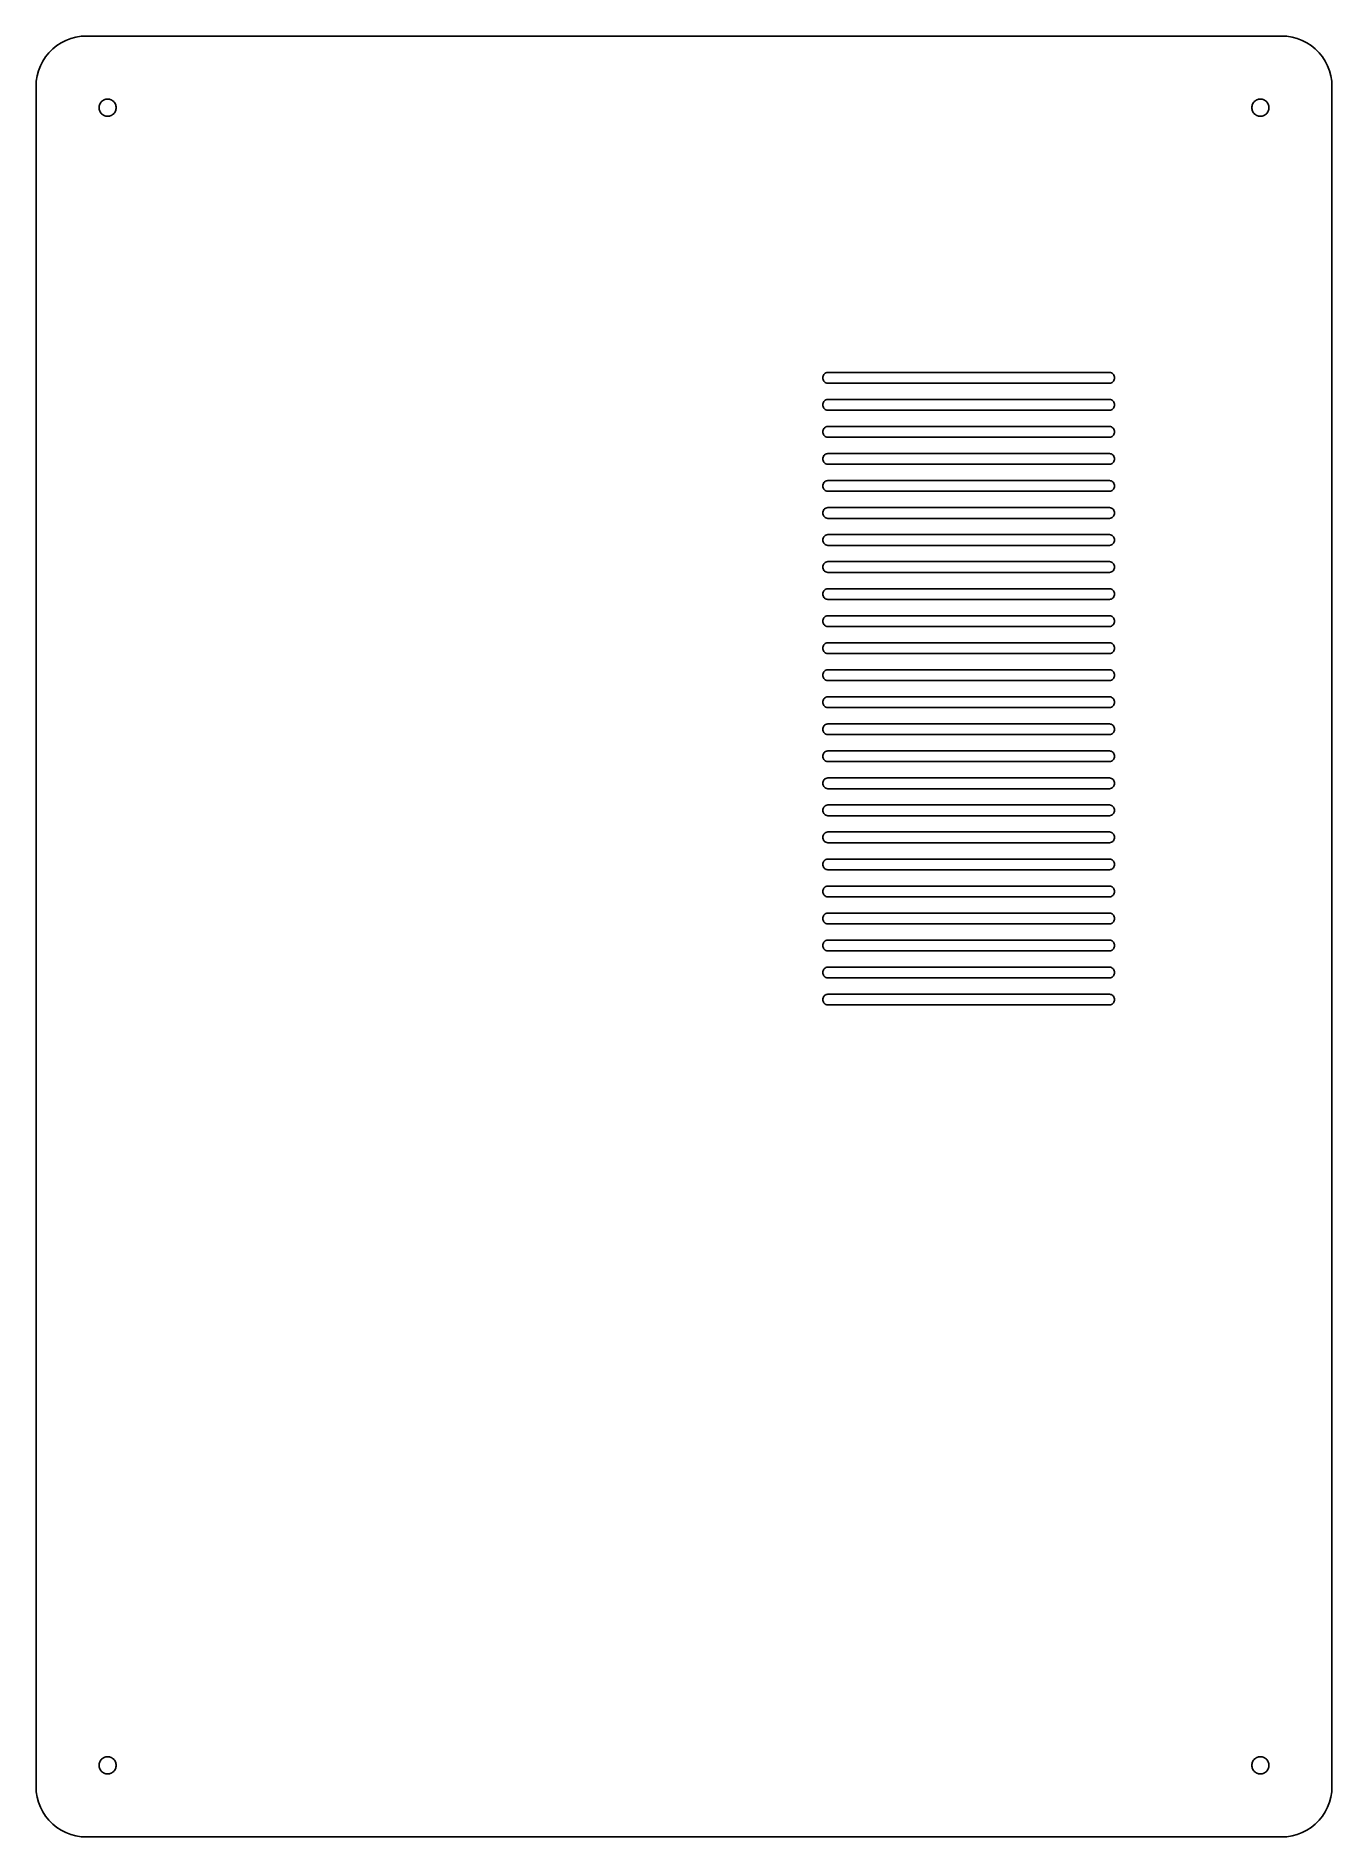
# Model space of a CAD drawing. Header units: metres. Extents: x -180 to 180, y -250 to 250.
import ezdxf

# ---------------------------------------------------------------- set-up
doc = ezdxf.new("R2010")
doc.units = ezdxf.units.M

msp = doc.modelspace()

# ---------------------------------------------------------------- linework, layer by layer
for p, q in [((-176.229, 245.193), (-177.151, 244.054)), ((-175.193, 246.229), (-176.229, 245.193)), ((-174.054, 247.151), (-175.193, 246.229)), ((-172.825, 247.949), (-174.054, 247.151)), ((-171.519, 248.615), (-172.825, 247.949)), ((-170.151, 249.14), (-171.519, 248.615)), ((-168.736, 249.519), (-170.151, 249.14)), ((-167.288, 249.748), (-168.736, 249.519)), ((-165.825, 249.825), (-167.288, 249.748)), ((165.825, 249.825), (-165.825, 249.825)), ((167.288, 249.748), (165.825, 249.825)), ((168.736, 249.519), (167.288, 249.748)), ((170.151, 249.14), (168.736, 249.519)), ((171.519, 248.615), (170.151, 249.14)), ((172.825, 247.949), (171.519, 248.615)), ((174.054, 247.151), (172.825, 247.949)), ((175.193, 246.229), (174.054, 247.151)), ((176.229, 245.193), (175.193, 246.229)), ((177.151, 244.054), (176.229, 245.193)), ((-179.14, 240.151), (-179.519, 238.736)), ((-178.615, 241.519), (-179.14, 240.151)), ((-177.949, 242.825), (-178.615, 241.519)), ((-177.151, 244.054), (-177.949, 242.825)), ((177.949, 242.825), (177.151, 244.054)), ((178.615, 241.519), (177.949, 242.825)), ((179.14, 240.151), (178.615, 241.519)), ((179.519, 238.736), (179.14, 240.151)), ((-179.748, 237.288), (-179.825, 235.825)), ((-179.825, 235.825), (-179.825, -235.825)), ((-179.519, 238.736), (-179.748, 237.288)), ((179.748, 237.288), (179.519, 238.736)), ((179.825, 235.825), (179.748, 237.288)), ((179.825, -235.825), (179.825, 235.825)), ((-162.325, 229.95), (-162.312, 230.198)), ((-162.312, 229.702), (-162.325, 229.95)), ((-162.312, 230.198), (-162.273, 230.444)), ((-162.273, 230.444), (-162.209, 230.684)), ((-162.209, 230.684), (-162.12, 230.916)), ((-162.12, 230.916), (-162.007, 231.137)), ((-162.007, 231.137), (-161.871, 231.346)), ((-161.871, 231.346), (-161.715, 231.539)), ((-161.715, 231.539), (-161.539, 231.715)), ((-161.539, 231.715), (-161.346, 231.871)), ((-161.346, 231.871), (-161.137, 232.007)), ((-161.137, 232.007), (-160.916, 232.12)), ((-160.916, 232.12), (-160.684, 232.209)), ((-160.684, 232.209), (-160.444, 232.273)), ((-160.444, 232.273), (-160.198, 232.312)), ((-160.198, 232.312), (-159.95, 232.325)), ((-159.95, 232.325), (-159.702, 232.312)), ((-159.702, 232.312), (-159.456, 232.273)), ((-159.456, 232.273), (-159.216, 232.209)), ((-159.216, 232.209), (-158.984, 232.12)), ((-158.984, 232.12), (-158.762, 232.007)), ((-158.762, 232.007), (-158.554, 231.871)), ((-158.554, 231.871), (-158.361, 231.715)), ((-158.361, 231.715), (-158.185, 231.539)), ((-158.185, 231.539), (-158.029, 231.346)), ((-158.029, 231.346), (-157.893, 231.137)), ((-157.893, 231.137), (-157.78, 230.916)), ((-157.78, 230.916), (-157.691, 230.684)), ((-157.691, 230.684), (-157.627, 230.444)), ((-157.627, 230.444), (-157.588, 230.198)), ((-157.588, 230.198), (-157.575, 229.95)), ((-157.575, 229.95), (-157.588, 229.702)), ((157.575, 229.95), (157.588, 230.198)), ((157.588, 229.702), (157.575, 229.95)), ((157.588, 230.198), (157.627, 230.444)), ((157.627, 230.444), (157.691, 230.684)), ((157.691, 230.684), (157.78, 230.916)), ((157.78, 230.916), (157.893, 231.137)), ((157.893, 231.137), (158.029, 231.346)), ((158.029, 231.346), (158.185, 231.539)), ((158.185, 231.539), (158.361, 231.715)), ((158.361, 231.715), (158.554, 231.871)), ((158.554, 231.871), (158.762, 232.007)), ((158.762, 232.007), (158.984, 232.12)), ((158.984, 232.12), (159.216, 232.209)), ((159.216, 232.209), (159.456, 232.273)), ((159.456, 232.273), (159.702, 232.312)), ((159.702, 232.312), (159.95, 232.325)), ((159.95, 232.325), (160.198, 232.312)), ((160.198, 232.312), (160.444, 232.273)), ((160.444, 232.273), (160.684, 232.209)), ((160.684, 232.209), (160.916, 232.12)), ((160.916, 232.12), (161.137, 232.007)), ((161.137, 232.007), (161.346, 231.871)), ((161.346, 231.871), (161.539, 231.715)), ((161.539, 231.715), (161.715, 231.539)), ((161.715, 231.539), (161.871, 231.346)), ((161.871, 231.346), (162.007, 231.137)), ((162.007, 231.137), (162.12, 230.916)), ((162.12, 230.916), (162.209, 230.684)), ((162.209, 230.684), (162.273, 230.444)), ((162.273, 230.444), (162.312, 230.198)), ((162.312, 230.198), (162.325, 229.95)), ((162.325, 229.95), (162.312, 229.702)), ((-162.273, 229.456), (-162.312, 229.702)), ((-162.209, 229.216), (-162.273, 229.456)), ((-162.12, 228.984), (-162.209, 229.216)), ((-162.007, 228.762), (-162.12, 228.984)), ((-161.871, 228.554), (-162.007, 228.762)), ((-161.715, 228.361), (-161.871, 228.554)), ((-161.539, 228.185), (-161.715, 228.361)), ((-161.346, 228.029), (-161.539, 228.185)), ((-161.137, 227.893), (-161.346, 228.029)), ((-160.916, 227.78), (-161.137, 227.893)), ((-160.684, 227.691), (-160.916, 227.78)), ((-160.444, 227.627), (-160.684, 227.691)), ((-160.198, 227.588), (-160.444, 227.627)), ((-159.95, 227.575), (-160.198, 227.588)), ((-159.702, 227.588), (-159.95, 227.575)), ((-159.456, 227.627), (-159.702, 227.588)), ((-159.216, 227.691), (-159.456, 227.627)), ((-158.984, 227.78), (-159.216, 227.691)), ((-158.762, 227.893), (-158.984, 227.78)), ((-158.554, 228.029), (-158.762, 227.893)), ((-158.361, 228.185), (-158.554, 228.029)), ((-158.185, 228.361), (-158.361, 228.185)), ((-158.029, 228.554), (-158.185, 228.361)), ((-157.893, 228.762), (-158.029, 228.554)), ((-157.78, 228.984), (-157.893, 228.762)), ((-157.691, 229.216), (-157.78, 228.984)), ((-157.627, 229.456), (-157.691, 229.216)), ((-157.588, 229.702), (-157.627, 229.456)), ((157.627, 229.456), (157.588, 229.702)), ((157.691, 229.216), (157.627, 229.456)), ((157.78, 228.984), (157.691, 229.216)), ((157.893, 228.762), (157.78, 228.984)), ((158.029, 228.554), (157.893, 228.762)), ((158.185, 228.361), (158.029, 228.554)), ((158.361, 228.185), (158.185, 228.361)), ((158.554, 228.029), (158.361, 228.185)), ((158.762, 227.893), (158.554, 228.029)), ((158.984, 227.78), (158.762, 227.893)), ((159.216, 227.691), (158.984, 227.78)), ((159.456, 227.627), (159.216, 227.691)), ((159.702, 227.588), (159.456, 227.627)), ((159.95, 227.575), (159.702, 227.588)), ((160.198, 227.588), (159.95, 227.575)), ((160.444, 227.627), (160.198, 227.588)), ((160.684, 227.691), (160.444, 227.627)), ((160.916, 227.78), (160.684, 227.691)), ((161.137, 227.893), (160.916, 227.78)), ((161.346, 228.029), (161.137, 227.893)), ((161.539, 228.185), (161.346, 228.029)), ((161.715, 228.361), (161.539, 228.185)), ((161.871, 228.554), (161.715, 228.361)), ((162.007, 228.762), (161.871, 228.554)), ((162.12, 228.984), (162.007, 228.762)), ((162.209, 229.216), (162.12, 228.984)), ((162.273, 229.456), (162.209, 229.216)), ((162.312, 229.702), (162.273, 229.456)), ((38.5, 155), (38.5204, 155.247)), ((38.5204, 154.753), (38.5, 155)), ((38.5204, 155.247), (38.5813, 155.487)), ((38.5813, 155.487), (38.6808, 155.714)), ((38.6808, 155.714), (38.8163, 155.921)), ((38.8163, 155.921), (38.9841, 156.104)), ((38.9841, 156.104), (39.1796, 156.256)), ((39.1796, 156.256), (39.3974, 156.374)), ((39.3974, 156.374), (39.6318, 156.454)), ((39.6318, 156.454), (39.8761, 156.495)), ((39.8761, 156.495), (118.124, 156.495)), ((118.124, 156.495), (118.368, 156.454)), ((118.368, 156.454), (118.603, 156.374)), ((118.603, 156.374), (118.82, 156.256)), ((118.82, 156.256), (119.016, 156.104)), ((119.016, 156.104), (119.184, 155.921)), ((119.184, 155.921), (119.319, 155.714)), ((119.319, 155.714), (119.419, 155.487)), ((119.419, 155.487), (119.48, 155.247)), ((119.48, 155.247), (119.5, 155)), ((119.5, 155), (119.48, 154.753)), ((38.5813, 154.513), (38.5204, 154.753)), ((38.6808, 154.286), (38.5813, 154.513)), ((38.8163, 154.079), (38.6808, 154.286)), ((38.9841, 153.896), (38.8163, 154.079)), ((39.1796, 153.744), (38.9841, 153.896)), ((39.3974, 153.626), (39.1796, 153.744)), ((39.6318, 153.546), (39.3974, 153.626)), ((39.8761, 153.505), (39.6318, 153.546)), ((118.124, 153.505), (39.8761, 153.505)), ((118.368, 153.546), (118.124, 153.505)), ((118.603, 153.626), (118.368, 153.546)), ((118.82, 153.744), (118.603, 153.626)), ((119.016, 153.896), (118.82, 153.744)), ((119.184, 154.079), (119.016, 153.896)), ((119.319, 154.286), (119.184, 154.079)), ((119.419, 154.513), (119.319, 154.286)), ((119.48, 154.753), (119.419, 154.513)), ((38.5, 147.5), (38.5204, 147.747)), ((38.5204, 147.253), (38.5, 147.5)), ((38.5204, 147.747), (38.5813, 147.987)), ((38.5813, 147.013), (38.5204, 147.253)), ((38.5813, 147.987), (38.6808, 148.214)), ((38.6808, 146.786), (38.5813, 147.013)), ((38.6808, 148.214), (38.8163, 148.421)), ((38.8163, 146.579), (38.6808, 146.786)), ((38.8163, 148.421), (38.9841, 148.604)), ((38.9841, 146.396), (38.8163, 146.579)), ((38.9841, 148.604), (39.1796, 148.756)), ((39.1796, 146.244), (38.9841, 146.396)), ((39.1796, 148.756), (39.3974, 148.874)), ((39.3974, 146.126), (39.1796, 146.244)), ((39.3974, 148.874), (39.6318, 148.954)), ((39.6318, 146.046), (39.3974, 146.126)), ((39.6318, 148.954), (39.8761, 148.995)), ((39.8761, 146.005), (39.6318, 146.046)), ((39.8761, 148.995), (118.124, 148.995)), ((118.124, 146.005), (39.8761, 146.005)), ((118.124, 148.995), (118.368, 148.954)), ((118.368, 146.046), (118.124, 146.005)), ((118.368, 148.954), (118.603, 148.874)), ((118.603, 146.126), (118.368, 146.046)), ((118.603, 148.874), (118.82, 148.756)), ((118.82, 146.244), (118.603, 146.126)), ((118.82, 148.756), (119.016, 148.604)), ((119.016, 146.396), (118.82, 146.244)), ((119.016, 148.604), (119.184, 148.421)), ((119.184, 146.579), (119.016, 146.396)), ((119.184, 148.421), (119.319, 148.214)), ((119.319, 146.786), (119.184, 146.579)), ((119.319, 148.214), (119.419, 147.987)), ((119.419, 147.013), (119.319, 146.786)), ((119.419, 147.987), (119.48, 147.747)), ((119.48, 147.253), (119.419, 147.013)), ((119.48, 147.747), (119.5, 147.5)), ((119.5, 147.5), (119.48, 147.253)), ((38.5, 140), (38.5204, 140.247)), ((38.5204, 139.753), (38.5, 140)), ((38.5204, 140.247), (38.5813, 140.487)), ((38.5813, 140.487), (38.6808, 140.714)), ((38.6808, 140.714), (38.8163, 140.921)), ((38.8163, 140.921), (38.9841, 141.104)), ((38.9841, 141.104), (39.1796, 141.256)), ((39.1796, 141.256), (39.3974, 141.374)), ((39.3974, 141.374), (39.6318, 141.454)), ((39.6318, 141.454), (39.8761, 141.495)), ((39.8761, 141.495), (118.124, 141.495)), ((118.124, 141.495), (118.368, 141.454)), ((118.368, 141.454), (118.603, 141.374)), ((118.603, 141.374), (118.82, 141.256)), ((118.82, 141.256), (119.016, 141.104)), ((119.016, 141.104), (119.184, 140.921)), ((119.184, 140.921), (119.319, 140.714)), ((119.319, 140.714), (119.419, 140.487)), ((119.419, 140.487), (119.48, 140.247)), ((119.48, 140.247), (119.5, 140)), ((119.5, 140), (119.48, 139.753)), ((38.5813, 139.513), (38.5204, 139.753)), ((38.6808, 139.286), (38.5813, 139.513)), ((38.8163, 139.079), (38.6808, 139.286)), ((38.9841, 138.896), (38.8163, 139.079)), ((39.1796, 138.744), (38.9841, 138.896)), ((39.3974, 138.626), (39.1796, 138.744)), ((39.6318, 138.546), (39.3974, 138.626)), ((39.8761, 138.505), (39.6318, 138.546)), ((118.124, 138.505), (39.8761, 138.505)), ((118.368, 138.546), (118.124, 138.505)), ((118.603, 138.626), (118.368, 138.546)), ((118.82, 138.744), (118.603, 138.626)), ((119.016, 138.896), (118.82, 138.744)), ((119.184, 139.079), (119.016, 138.896)), ((119.319, 139.286), (119.184, 139.079)), ((119.419, 139.513), (119.319, 139.286)), ((119.48, 139.753), (119.419, 139.513)), ((38.5, 132.5), (38.5204, 132.747)), ((38.5204, 132.253), (38.5, 132.5)), ((38.5204, 132.747), (38.5813, 132.987)), ((38.5813, 132.013), (38.5204, 132.253)), ((38.5813, 132.987), (38.6808, 133.214)), ((38.6808, 131.786), (38.5813, 132.013)), ((38.6808, 133.214), (38.8163, 133.421)), ((38.8163, 131.579), (38.6808, 131.786)), ((38.8163, 133.421), (38.9841, 133.604)), ((38.9841, 131.396), (38.8163, 131.579)), ((38.9841, 133.604), (39.1796, 133.756)), ((39.1796, 131.244), (38.9841, 131.396)), ((39.1796, 133.756), (39.3974, 133.874)), ((39.3974, 131.126), (39.1796, 131.244)), ((39.3974, 133.874), (39.6318, 133.954)), ((39.6318, 131.046), (39.3974, 131.126)), ((39.6318, 133.954), (39.8761, 133.995)), ((39.8761, 131.005), (39.6318, 131.046)), ((39.8761, 133.995), (118.124, 133.995)), ((118.124, 131.005), (39.8761, 131.005)), ((118.124, 133.995), (118.368, 133.954)), ((118.368, 131.046), (118.124, 131.005)), ((118.368, 133.954), (118.603, 133.874)), ((118.603, 131.126), (118.368, 131.046)), ((118.603, 133.874), (118.82, 133.756)), ((118.82, 131.244), (118.603, 131.126)), ((118.82, 133.756), (119.016, 133.604)), ((119.016, 131.396), (118.82, 131.244)), ((119.016, 133.604), (119.184, 133.421)), ((119.184, 131.579), (119.016, 131.396)), ((119.184, 133.421), (119.319, 133.214)), ((119.319, 131.786), (119.184, 131.579)), ((119.319, 133.214), (119.419, 132.987)), ((119.419, 132.013), (119.319, 131.786)), ((119.419, 132.987), (119.48, 132.747)), ((119.48, 132.253), (119.419, 132.013)), ((119.48, 132.747), (119.5, 132.5)), ((119.5, 132.5), (119.48, 132.253)), ((38.5, 125), (38.5204, 125.247)), ((38.5204, 124.753), (38.5, 125)), ((38.5204, 125.247), (38.5813, 125.487)), ((38.5813, 125.487), (38.6808, 125.714)), ((38.6808, 125.714), (38.8163, 125.921)), ((38.8163, 125.921), (38.9841, 126.104)), ((38.9841, 126.104), (39.1796, 126.256)), ((39.1796, 126.256), (39.3974, 126.374)), ((39.3974, 126.374), (39.6318, 126.454)), ((39.6318, 126.454), (39.8761, 126.495)), ((39.8761, 126.495), (118.124, 126.495)), ((118.124, 126.495), (118.368, 126.454)), ((118.368, 126.454), (118.603, 126.374)), ((118.603, 126.374), (118.82, 126.256)), ((118.82, 126.256), (119.016, 126.104)), ((119.016, 126.104), (119.184, 125.921)), ((119.184, 125.921), (119.319, 125.714)), ((119.319, 125.714), (119.419, 125.487)), ((119.419, 125.487), (119.48, 125.247)), ((119.48, 125.247), (119.5, 125)), ((119.5, 125), (119.48, 124.753)), ((38.5813, 124.513), (38.5204, 124.753)), ((38.6808, 124.286), (38.5813, 124.513)), ((38.8163, 124.079), (38.6808, 124.286)), ((38.9841, 123.896), (38.8163, 124.079)), ((39.1796, 123.744), (38.9841, 123.896)), ((39.3974, 123.626), (39.1796, 123.744)), ((39.6318, 123.546), (39.3974, 123.626)), ((39.8761, 123.505), (39.6318, 123.546)), ((118.124, 123.505), (39.8761, 123.505)), ((118.368, 123.546), (118.124, 123.505)), ((118.603, 123.626), (118.368, 123.546)), ((118.82, 123.744), (118.603, 123.626)), ((119.016, 123.896), (118.82, 123.744)), ((119.184, 124.079), (119.016, 123.896)), ((119.319, 124.286), (119.184, 124.079)), ((119.419, 124.513), (119.319, 124.286)), ((119.48, 124.753), (119.419, 124.513)), ((38.5, 117.5), (38.5204, 117.747)), ((38.5204, 117.253), (38.5, 117.5)), ((38.5204, 117.747), (38.5813, 117.987)), ((38.5813, 117.013), (38.5204, 117.253)), ((38.5813, 117.987), (38.6808, 118.214)), ((38.6808, 116.786), (38.5813, 117.013)), ((38.6808, 118.214), (38.8163, 118.421)), ((38.8163, 116.579), (38.6808, 116.786)), ((38.8163, 118.421), (38.9841, 118.604)), ((38.9841, 116.396), (38.8163, 116.579)), ((38.9841, 118.604), (39.1796, 118.756)), ((39.1796, 116.244), (38.9841, 116.396)), ((39.1796, 118.756), (39.3974, 118.874)), ((39.3974, 116.126), (39.1796, 116.244)), ((39.3974, 118.874), (39.6318, 118.954)), ((39.6318, 116.046), (39.3974, 116.126)), ((39.6318, 118.954), (39.8761, 118.995)), ((39.8761, 116.005), (39.6318, 116.046)), ((39.8761, 118.995), (118.124, 118.995)), ((118.124, 116.005), (39.8761, 116.005)), ((118.124, 118.995), (118.368, 118.954)), ((118.368, 116.046), (118.124, 116.005)), ((118.368, 118.954), (118.603, 118.874)), ((118.603, 116.126), (118.368, 116.046)), ((118.603, 118.874), (118.82, 118.756)), ((118.82, 116.244), (118.603, 116.126)), ((118.82, 118.756), (119.016, 118.604)), ((119.016, 116.396), (118.82, 116.244)), ((119.016, 118.604), (119.184, 118.421)), ((119.184, 116.579), (119.016, 116.396)), ((119.184, 118.421), (119.319, 118.214)), ((119.319, 116.786), (119.184, 116.579)), ((119.319, 118.214), (119.419, 117.987)), ((119.419, 117.013), (119.319, 116.786)), ((119.419, 117.987), (119.48, 117.747)), ((119.48, 117.253), (119.419, 117.013)), ((119.48, 117.747), (119.5, 117.5)), ((119.5, 117.5), (119.48, 117.253)), ((38.5, 110), (38.5204, 110.247)), ((38.5204, 109.753), (38.5, 110)), ((38.5204, 110.247), (38.5813, 110.487)), ((38.5813, 110.487), (38.6808, 110.714)), ((38.6808, 110.714), (38.8163, 110.921)), ((38.8163, 110.921), (38.9841, 111.104)), ((38.9841, 111.104), (39.1796, 111.256)), ((39.1796, 111.256), (39.3974, 111.374)), ((39.3974, 111.374), (39.6318, 111.454)), ((39.6318, 111.454), (39.8761, 111.495)), ((39.8761, 111.495), (118.124, 111.495)), ((118.124, 111.495), (118.368, 111.454)), ((118.368, 111.454), (118.603, 111.374)), ((118.603, 111.374), (118.82, 111.256)), ((118.82, 111.256), (119.016, 111.104)), ((119.016, 111.104), (119.184, 110.921)), ((119.184, 110.921), (119.319, 110.714)), ((119.319, 110.714), (119.419, 110.487)), ((119.419, 110.487), (119.48, 110.247)), ((119.48, 110.247), (119.5, 110)), ((119.5, 110), (119.48, 109.753)), ((38.5813, 109.513), (38.5204, 109.753)), ((38.6808, 109.286), (38.5813, 109.513)), ((38.8163, 109.079), (38.6808, 109.286)), ((38.9841, 108.896), (38.8163, 109.079)), ((39.1796, 108.744), (38.9841, 108.896)), ((39.3974, 108.626), (39.1796, 108.744)), ((39.6318, 108.546), (39.3974, 108.626)), ((39.8761, 108.505), (39.6318, 108.546)), ((118.124, 108.505), (39.8761, 108.505)), ((118.368, 108.546), (118.124, 108.505)), ((118.603, 108.626), (118.368, 108.546)), ((118.82, 108.744), (118.603, 108.626)), ((119.016, 108.896), (118.82, 108.744)), ((119.184, 109.079), (119.016, 108.896)), ((119.319, 109.286), (119.184, 109.079)), ((119.419, 109.513), (119.319, 109.286)), ((119.48, 109.753), (119.419, 109.513)), ((38.5, 102.5), (38.5204, 102.747)), ((38.5204, 102.253), (38.5, 102.5)), ((38.5204, 102.747), (38.5813, 102.987)), ((38.5813, 102.013), (38.5204, 102.253)), ((38.5813, 102.987), (38.6808, 103.214)), ((38.6808, 101.786), (38.5813, 102.013)), ((38.6808, 103.214), (38.8163, 103.421)), ((38.8163, 101.579), (38.6808, 101.786)), ((38.8163, 103.421), (38.9841, 103.604)), ((38.9841, 101.396), (38.8163, 101.579)), ((38.9841, 103.604), (39.1796, 103.756)), ((39.1796, 101.244), (38.9841, 101.396)), ((39.1796, 103.756), (39.3974, 103.874)), ((39.3974, 101.126), (39.1796, 101.244)), ((39.3974, 103.874), (39.6318, 103.954)), ((39.6318, 101.046), (39.3974, 101.126)), ((39.6318, 103.954), (39.8761, 103.995)), ((39.8761, 101.005), (39.6318, 101.046)), ((39.8761, 103.995), (118.124, 103.995)), ((118.124, 101.005), (39.8761, 101.005)), ((118.124, 103.995), (118.368, 103.954)), ((118.368, 101.046), (118.124, 101.005)), ((118.368, 103.954), (118.603, 103.874)), ((118.603, 101.126), (118.368, 101.046)), ((118.603, 103.874), (118.82, 103.756)), ((118.82, 101.244), (118.603, 101.126)), ((118.82, 103.756), (119.016, 103.604)), ((119.016, 101.396), (118.82, 101.244)), ((119.016, 103.604), (119.184, 103.421)), ((119.184, 101.579), (119.016, 101.396)), ((119.184, 103.421), (119.319, 103.214)), ((119.319, 101.786), (119.184, 101.579)), ((119.319, 103.214), (119.419, 102.987)), ((119.419, 102.013), (119.319, 101.786)), ((119.419, 102.987), (119.48, 102.747)), ((119.48, 102.253), (119.419, 102.013)), ((119.48, 102.747), (119.5, 102.5)), ((119.5, 102.5), (119.48, 102.253)), ((38.5, 95), (38.5204, 95.2469)), ((38.5204, 94.7531), (38.5, 95)), ((38.5204, 95.2469), (38.5813, 95.487)), ((38.5813, 95.487), (38.6808, 95.7139)), ((38.6808, 95.7139), (38.8163, 95.9213)), ((38.8163, 95.9213), (38.9841, 96.1036)), ((38.9841, 96.1036), (39.1796, 96.2558)), ((39.1796, 96.2558), (39.3974, 96.3737)), ((39.3974, 96.3737), (39.6318, 96.4541)), ((39.6318, 96.4541), (39.8761, 96.4949)), ((39.8761, 96.4949), (118.124, 96.4949)), ((118.124, 96.4949), (118.368, 96.4541)), ((118.368, 96.4541), (118.603, 96.3737)), ((118.603, 96.3737), (118.82, 96.2558)), ((118.82, 96.2558), (119.016, 96.1036)), ((119.016, 96.1036), (119.184, 95.9213)), ((119.184, 95.9213), (119.319, 95.7139)), ((119.319, 95.7139), (119.419, 95.487)), ((119.419, 95.487), (119.48, 95.2469)), ((119.48, 95.2469), (119.5, 95)), ((119.5, 95), (119.48, 94.7531)), ((38.5813, 94.513), (38.5204, 94.7531)), ((38.6808, 94.2861), (38.5813, 94.513)), ((38.8163, 94.0787), (38.6808, 94.2861)), ((38.9841, 93.8964), (38.8163, 94.0787)), ((39.1796, 93.7442), (38.9841, 93.8964)), ((39.3974, 93.6263), (39.1796, 93.7442)), ((39.6318, 93.5459), (39.3974, 93.6263)), ((39.8761, 93.5051), (39.6318, 93.5459)), ((118.124, 93.5051), (39.8761, 93.5051)), ((118.368, 93.5459), (118.124, 93.5051)), ((118.603, 93.6263), (118.368, 93.5459)), ((118.82, 93.7442), (118.603, 93.6263)), ((119.016, 93.8964), (118.82, 93.7442)), ((119.184, 94.0787), (119.016, 93.8964)), ((119.319, 94.2861), (119.184, 94.0787)), ((119.419, 94.513), (119.319, 94.2861)), ((119.48, 94.7531), (119.419, 94.513)), ((38.5, 87.5), (38.5204, 87.7469)), ((38.5204, 87.2531), (38.5, 87.5)), ((38.5204, 87.7469), (38.5813, 87.987)), ((38.5813, 87.013), (38.5204, 87.2531)), ((38.5813, 87.987), (38.6808, 88.2139)), ((38.6808, 86.7861), (38.5813, 87.013)), ((38.6808, 88.2139), (38.8163, 88.4213)), ((38.8163, 86.5787), (38.6808, 86.7861)), ((38.8163, 88.4213), (38.9841, 88.6036)), ((38.9841, 86.3964), (38.8163, 86.5787)), ((38.9841, 88.6036), (39.1796, 88.7558)), ((39.1796, 86.2442), (38.9841, 86.3964)), ((39.1796, 88.7558), (39.3974, 88.8737)), ((39.3974, 86.1263), (39.1796, 86.2442)), ((39.3974, 88.8737), (39.6318, 88.9541)), ((39.6318, 86.0459), (39.3974, 86.1263)), ((39.6318, 88.9541), (39.8761, 88.9949)), ((39.8761, 86.0051), (39.6318, 86.0459)), ((39.8761, 88.9949), (118.124, 88.9949)), ((118.124, 86.0051), (39.8761, 86.0051)), ((118.124, 88.9949), (118.368, 88.9541)), ((118.368, 86.0459), (118.124, 86.0051)), ((118.368, 88.9541), (118.603, 88.8737)), ((118.603, 86.1263), (118.368, 86.0459)), ((118.603, 88.8737), (118.82, 88.7558)), ((118.82, 86.2442), (118.603, 86.1263)), ((118.82, 88.7558), (119.016, 88.6036)), ((119.016, 86.3964), (118.82, 86.2442)), ((119.016, 88.6036), (119.184, 88.4213)), ((119.184, 86.5787), (119.016, 86.3964)), ((119.184, 88.4213), (119.319, 88.2139)), ((119.319, 86.7861), (119.184, 86.5787)), ((119.319, 88.2139), (119.419, 87.987)), ((119.419, 87.013), (119.319, 86.7861)), ((119.419, 87.987), (119.48, 87.7469)), ((119.48, 87.2531), (119.419, 87.013)), ((119.48, 87.7469), (119.5, 87.5)), ((119.5, 87.5), (119.48, 87.2531)), ((38.5, 80), (38.5204, 80.2469)), ((38.5204, 79.7531), (38.5, 80)), ((38.5204, 80.2469), (38.5813, 80.487)), ((38.5813, 80.487), (38.6808, 80.7139)), ((38.6808, 80.7139), (38.8163, 80.9213)), ((38.8163, 80.9213), (38.9841, 81.1036)), ((38.9841, 81.1036), (39.1796, 81.2558)), ((39.1796, 81.2558), (39.3974, 81.3737)), ((39.3974, 81.3737), (39.6318, 81.4541)), ((39.6318, 81.4541), (39.8761, 81.4949)), ((39.8761, 81.4949), (118.124, 81.4949)), ((118.124, 81.4949), (118.368, 81.4541)), ((118.368, 81.4541), (118.603, 81.3737)), ((118.603, 81.3737), (118.82, 81.2558)), ((118.82, 81.2558), (119.016, 81.1036)), ((119.016, 81.1036), (119.184, 80.9213)), ((119.184, 80.9213), (119.319, 80.7139)), ((119.319, 80.7139), (119.419, 80.487)), ((119.419, 80.487), (119.48, 80.2469)), ((119.48, 80.2469), (119.5, 80)), ((119.5, 80), (119.48, 79.7531)), ((38.5813, 79.513), (38.5204, 79.7531)), ((38.6808, 79.2861), (38.5813, 79.513)), ((38.8163, 79.0787), (38.6808, 79.2861)), ((38.9841, 78.8964), (38.8163, 79.0787)), ((39.1796, 78.7442), (38.9841, 78.8964)), ((39.3974, 78.6263), (39.1796, 78.7442)), ((39.6318, 78.5459), (39.3974, 78.6263)), ((39.8761, 78.5051), (39.6318, 78.5459)), ((118.124, 78.5051), (39.8761, 78.5051)), ((118.368, 78.5459), (118.124, 78.5051)), ((118.603, 78.6263), (118.368, 78.5459)), ((118.82, 78.7442), (118.603, 78.6263)), ((119.016, 78.8964), (118.82, 78.7442)), ((119.184, 79.0787), (119.016, 78.8964)), ((119.319, 79.2861), (119.184, 79.0787)), ((119.419, 79.513), (119.319, 79.2861)), ((119.48, 79.7531), (119.419, 79.513)), ((38.5, 72.5), (38.5204, 72.7469)), ((38.5204, 72.2531), (38.5, 72.5)), ((38.5204, 72.7469), (38.5813, 72.987)), ((38.5813, 72.013), (38.5204, 72.2531)), ((38.5813, 72.987), (38.6808, 73.2139)), ((38.6808, 71.7861), (38.5813, 72.013)), ((38.6808, 73.2139), (38.8163, 73.4213)), ((38.8163, 71.5787), (38.6808, 71.7861)), ((38.8163, 73.4213), (38.9841, 73.6036)), ((38.9841, 71.3964), (38.8163, 71.5787)), ((38.9841, 73.6036), (39.1796, 73.7558)), ((39.1796, 71.2442), (38.9841, 71.3964)), ((39.1796, 73.7558), (39.3974, 73.8737)), ((39.3974, 71.1263), (39.1796, 71.2442)), ((39.3974, 73.8737), (39.6318, 73.9541)), ((39.6318, 71.0459), (39.3974, 71.1263)), ((39.6318, 73.9541), (39.8761, 73.9949)), ((39.8761, 71.0051), (39.6318, 71.0459)), ((39.8761, 73.9949), (118.124, 73.9949)), ((118.124, 71.0051), (39.8761, 71.0051)), ((118.124, 73.9949), (118.368, 73.9541)), ((118.368, 71.0459), (118.124, 71.0051)), ((118.368, 73.9541), (118.603, 73.8737)), ((118.603, 71.1263), (118.368, 71.0459)), ((118.603, 73.8737), (118.82, 73.7558)), ((118.82, 71.2442), (118.603, 71.1263)), ((118.82, 73.7558), (119.016, 73.6036)), ((119.016, 71.3964), (118.82, 71.2442)), ((119.016, 73.6036), (119.184, 73.4213)), ((119.184, 71.5787), (119.016, 71.3964)), ((119.184, 73.4213), (119.319, 73.2139)), ((119.319, 71.7861), (119.184, 71.5787)), ((119.319, 73.2139), (119.419, 72.987)), ((119.419, 72.013), (119.319, 71.7861)), ((119.419, 72.987), (119.48, 72.7469)), ((119.48, 72.2531), (119.419, 72.013)), ((119.48, 72.7469), (119.5, 72.5)), ((119.5, 72.5), (119.48, 72.2531)), ((38.5, 65), (38.5204, 65.2469)), ((38.5204, 64.7531), (38.5, 65)), ((38.5204, 65.2469), (38.5813, 65.487)), ((38.5813, 65.487), (38.6808, 65.7139)), ((38.6808, 65.7139), (38.8163, 65.9213)), ((38.8163, 65.9213), (38.9841, 66.1036)), ((38.9841, 66.1036), (39.1796, 66.2558)), ((39.1796, 66.2558), (39.3974, 66.3737)), ((39.3974, 66.3737), (39.6318, 66.4541)), ((39.6318, 66.4541), (39.8761, 66.4949)), ((39.8761, 66.4949), (118.124, 66.4949)), ((118.124, 66.4949), (118.368, 66.4541)), ((118.368, 66.4541), (118.603, 66.3737)), ((118.603, 66.3737), (118.82, 66.2558)), ((118.82, 66.2558), (119.016, 66.1036)), ((119.016, 66.1036), (119.184, 65.9213)), ((119.184, 65.9213), (119.319, 65.7139)), ((119.319, 65.7139), (119.419, 65.487)), ((119.419, 65.487), (119.48, 65.2469)), ((119.48, 65.2469), (119.5, 65)), ((119.5, 65), (119.48, 64.7531)), ((38.5813, 64.513), (38.5204, 64.7531)), ((38.6808, 64.2861), (38.5813, 64.513)), ((38.8163, 64.0787), (38.6808, 64.2861)), ((38.9841, 63.8964), (38.8163, 64.0787)), ((39.1796, 63.7442), (38.9841, 63.8964)), ((39.3974, 63.6263), (39.1796, 63.7442)), ((39.6318, 63.5459), (39.3974, 63.6263)), ((39.8761, 63.5051), (39.6318, 63.5459)), ((118.124, 63.5051), (39.8761, 63.5051)), ((118.368, 63.5459), (118.124, 63.5051)), ((118.603, 63.6263), (118.368, 63.5459)), ((118.82, 63.7442), (118.603, 63.6263)), ((119.016, 63.8964), (118.82, 63.7442)), ((119.184, 64.0787), (119.016, 63.8964)), ((119.319, 64.2861), (119.184, 64.0787)), ((119.419, 64.513), (119.319, 64.2861)), ((119.48, 64.7531), (119.419, 64.513)), ((38.5, 57.5), (38.5204, 57.7469)), ((38.5204, 57.2531), (38.5, 57.5)), ((38.5204, 57.7469), (38.5813, 57.987)), ((38.5813, 57.0129), (38.5204, 57.2531)), ((38.5813, 57.987), (38.6808, 58.2139)), ((38.6808, 56.7861), (38.5813, 57.0129)), ((38.6808, 58.2139), (38.8163, 58.4213)), ((38.8163, 56.5787), (38.6808, 56.7861)), ((38.8163, 58.4213), (38.9841, 58.6036)), ((38.9841, 56.3964), (38.8163, 56.5787)), ((38.9841, 58.6036), (39.1796, 58.7558)), ((39.1796, 56.2442), (38.9841, 56.3964)), ((39.1796, 58.7558), (39.3974, 58.8737)), ((39.3974, 56.1263), (39.1796, 56.2442)), ((39.3974, 58.8737), (39.6318, 58.9541)), ((39.6318, 56.0459), (39.3974, 56.1263)), ((39.6318, 58.9541), (39.8761, 58.9949)), ((39.8761, 56.0051), (39.6318, 56.0459)), ((39.8761, 58.9949), (118.124, 58.9949)), ((118.124, 56.0051), (39.8761, 56.0051)), ((118.124, 58.9949), (118.368, 58.9541)), ((118.368, 56.0459), (118.124, 56.0051)), ((118.368, 58.9541), (118.603, 58.8737)), ((118.603, 56.1263), (118.368, 56.0459)), ((118.603, 58.8737), (118.82, 58.7558)), ((118.82, 56.2442), (118.603, 56.1263)), ((118.82, 58.7558), (119.016, 58.6036)), ((119.016, 56.3964), (118.82, 56.2442)), ((119.016, 58.6036), (119.184, 58.4213)), ((119.184, 56.5787), (119.016, 56.3964)), ((119.184, 58.4213), (119.319, 58.2139)), ((119.319, 56.7861), (119.184, 56.5787)), ((119.319, 58.2139), (119.419, 57.987)), ((119.419, 57.0129), (119.319, 56.7861)), ((119.419, 57.987), (119.48, 57.7469)), ((119.48, 57.2531), (119.419, 57.0129)), ((119.48, 57.7469), (119.5, 57.5)), ((119.5, 57.5), (119.48, 57.2531)), ((38.5, 50), (38.5204, 50.2469)), ((38.5204, 49.7531), (38.5, 50)), ((38.5204, 50.2469), (38.5813, 50.487)), ((38.5813, 50.487), (38.6808, 50.7139)), ((38.6808, 50.7139), (38.8163, 50.9213)), ((38.8163, 50.9213), (38.9841, 51.1036)), ((38.9841, 51.1036), (39.1796, 51.2558)), ((39.1796, 51.2558), (39.3974, 51.3737)), ((39.3974, 51.3737), (39.6318, 51.4541)), ((39.6318, 51.4541), (39.8761, 51.4949)), ((39.8761, 51.4949), (118.124, 51.4949)), ((118.124, 51.4949), (118.368, 51.4541)), ((118.368, 51.4541), (118.603, 51.3737)), ((118.603, 51.3737), (118.82, 51.2558)), ((118.82, 51.2558), (119.016, 51.1036)), ((119.016, 51.1036), (119.184, 50.9213)), ((119.184, 50.9213), (119.319, 50.7139)), ((119.319, 50.7139), (119.419, 50.487)), ((119.419, 50.487), (119.48, 50.2469)), ((119.48, 50.2469), (119.5, 50)), ((119.5, 50), (119.48, 49.7531)), ((38.5813, 49.5129), (38.5204, 49.7531)), ((38.6808, 49.2861), (38.5813, 49.5129)), ((38.8163, 49.0787), (38.6808, 49.2861)), ((38.9841, 48.8964), (38.8163, 49.0787)), ((39.1796, 48.7442), (38.9841, 48.8964)), ((39.3974, 48.6263), (39.1796, 48.7442)), ((39.6318, 48.5459), (39.3974, 48.6263)), ((39.8761, 48.5051), (39.6318, 48.5459)), ((118.124, 48.5051), (39.8761, 48.5051)), ((118.368, 48.5459), (118.124, 48.5051)), ((118.603, 48.6263), (118.368, 48.5459)), ((118.82, 48.7442), (118.603, 48.6263)), ((119.016, 48.8964), (118.82, 48.7442)), ((119.184, 49.0787), (119.016, 48.8964)), ((119.319, 49.2861), (119.184, 49.0787)), ((119.419, 49.5129), (119.319, 49.2861)), ((119.48, 49.7531), (119.419, 49.5129)), ((38.5, 42.5), (38.5204, 42.7469)), ((38.5204, 42.2531), (38.5, 42.5)), ((38.5204, 42.7469), (38.5813, 42.987)), ((38.5813, 42.0129), (38.5204, 42.2531)), ((38.5813, 42.987), (38.6808, 43.2139)), ((38.6808, 41.7861), (38.5813, 42.0129)), ((38.6808, 43.2139), (38.8163, 43.4213)), ((38.8163, 41.5787), (38.6808, 41.7861)), ((38.8163, 43.4213), (38.9841, 43.6036)), ((38.9841, 41.3964), (38.8163, 41.5787)), ((38.9841, 43.6036), (39.1796, 43.7558)), ((39.1796, 41.2442), (38.9841, 41.3964)), ((39.1796, 43.7558), (39.3974, 43.8737)), ((39.3974, 41.1263), (39.1796, 41.2442)), ((39.3974, 43.8737), (39.6318, 43.9541)), ((39.6318, 41.0459), (39.3974, 41.1263)), ((39.6318, 43.9541), (39.8761, 43.9949)), ((39.8761, 41.0051), (39.6318, 41.0459)), ((39.8761, 43.9949), (118.124, 43.9949)), ((118.124, 41.0051), (39.8761, 41.0051)), ((118.124, 43.9949), (118.368, 43.9541)), ((118.368, 41.0459), (118.124, 41.0051)), ((118.368, 43.9541), (118.603, 43.8737)), ((118.603, 41.1263), (118.368, 41.0459)), ((118.603, 43.8737), (118.82, 43.7558)), ((118.82, 41.2442), (118.603, 41.1263)), ((118.82, 43.7558), (119.016, 43.6036)), ((119.016, 41.3964), (118.82, 41.2442)), ((119.016, 43.6036), (119.184, 43.4213)), ((119.184, 41.5787), (119.016, 41.3964)), ((119.184, 43.4213), (119.319, 43.2139)), ((119.319, 41.7861), (119.184, 41.5787)), ((119.319, 43.2139), (119.419, 42.987)), ((119.419, 42.0129), (119.319, 41.7861)), ((119.419, 42.987), (119.48, 42.7469)), ((119.48, 42.2531), (119.419, 42.0129)), ((119.48, 42.7469), (119.5, 42.5)), ((119.5, 42.5), (119.48, 42.2531)), ((38.5, 35), (38.5204, 35.2469)), ((38.5204, 34.7531), (38.5, 35)), ((38.5204, 35.2469), (38.5813, 35.487)), ((38.5813, 35.487), (38.6808, 35.7139)), ((38.6808, 35.7139), (38.8163, 35.9213)), ((38.8163, 35.9213), (38.9841, 36.1036)), ((38.9841, 36.1036), (39.1796, 36.2558)), ((39.1796, 36.2558), (39.3974, 36.3737)), ((39.3974, 36.3737), (39.6318, 36.4541)), ((39.6318, 36.4541), (39.8761, 36.4949)), ((39.8761, 36.4949), (118.124, 36.4949)), ((118.124, 36.4949), (118.368, 36.4541)), ((118.368, 36.4541), (118.603, 36.3737)), ((118.603, 36.3737), (118.82, 36.2558)), ((118.82, 36.2558), (119.016, 36.1036)), ((119.016, 36.1036), (119.184, 35.9213)), ((119.184, 35.9213), (119.319, 35.7139)), ((119.319, 35.7139), (119.419, 35.487)), ((119.419, 35.487), (119.48, 35.2469)), ((119.48, 35.2469), (119.5, 35)), ((119.5, 35), (119.48, 34.7531)), ((38.5813, 34.5129), (38.5204, 34.7531)), ((38.6808, 34.2861), (38.5813, 34.5129)), ((38.8163, 34.0787), (38.6808, 34.2861)), ((38.9841, 33.8964), (38.8163, 34.0787)), ((39.1796, 33.7442), (38.9841, 33.8964)), ((39.3974, 33.6263), (39.1796, 33.7442)), ((39.6318, 33.5459), (39.3974, 33.6263)), ((39.8761, 33.5051), (39.6318, 33.5459)), ((118.124, 33.5051), (39.8761, 33.5051)), ((118.368, 33.5459), (118.124, 33.5051)), ((118.603, 33.6263), (118.368, 33.5459)), ((118.82, 33.7442), (118.603, 33.6263)), ((119.016, 33.8964), (118.82, 33.7442)), ((119.184, 34.0787), (119.016, 33.8964)), ((119.319, 34.2861), (119.184, 34.0787)), ((119.419, 34.5129), (119.319, 34.2861)), ((119.48, 34.7531), (119.419, 34.5129)), ((38.5, 27.5), (38.5204, 27.7469)), ((38.5204, 27.2531), (38.5, 27.5)), ((38.5204, 27.7469), (38.5813, 27.987)), ((38.5813, 27.0129), (38.5204, 27.2531)), ((38.5813, 27.987), (38.6808, 28.2139)), ((38.6808, 26.7861), (38.5813, 27.0129)), ((38.6808, 28.2139), (38.8163, 28.4213)), ((38.8163, 26.5787), (38.6808, 26.7861)), ((38.8163, 28.4213), (38.9841, 28.6036)), ((38.9841, 26.3964), (38.8163, 26.5787)), ((38.9841, 28.6036), (39.1796, 28.7557)), ((39.1796, 26.2442), (38.9841, 26.3964)), ((39.1796, 28.7557), (39.3974, 28.8737)), ((39.3974, 26.1263), (39.1796, 26.2442)), ((39.3974, 28.8737), (39.6318, 28.9541)), ((39.6318, 26.0459), (39.3974, 26.1263)), ((39.6318, 28.9541), (39.8761, 28.9949)), ((39.8761, 26.0051), (39.6318, 26.0459)), ((39.8761, 28.9949), (118.124, 28.9949)), ((118.124, 26.0051), (39.8761, 26.0051)), ((118.124, 28.9949), (118.368, 28.9541)), ((118.368, 26.0459), (118.124, 26.0051)), ((118.368, 28.9541), (118.603, 28.8737)), ((118.603, 26.1263), (118.368, 26.0459)), ((118.603, 28.8737), (118.82, 28.7557)), ((118.82, 26.2442), (118.603, 26.1263)), ((118.82, 28.7557), (119.016, 28.6036)), ((119.016, 26.3964), (118.82, 26.2442)), ((119.016, 28.6036), (119.184, 28.4213)), ((119.184, 26.5787), (119.016, 26.3964)), ((119.184, 28.4213), (119.319, 28.2139)), ((119.319, 26.7861), (119.184, 26.5787)), ((119.319, 28.2139), (119.419, 27.987)), ((119.419, 27.0129), (119.319, 26.7861)), ((119.419, 27.987), (119.48, 27.7469)), ((119.48, 27.2531), (119.419, 27.0129)), ((119.48, 27.7469), (119.5, 27.5)), ((119.5, 27.5), (119.48, 27.2531)), ((38.5, 20), (38.5204, 20.2469)), ((38.5204, 19.7531), (38.5, 20)), ((38.5204, 20.2469), (38.5813, 20.487)), ((38.5813, 20.487), (38.6808, 20.7139)), ((38.6808, 20.7139), (38.8163, 20.9213)), ((38.8163, 20.9213), (38.9841, 21.1036)), ((38.9841, 21.1036), (39.1796, 21.2557)), ((39.1796, 21.2557), (39.3974, 21.3737)), ((39.3974, 21.3737), (39.6318, 21.4541)), ((39.6318, 21.4541), (39.8761, 21.4949)), ((39.8761, 21.4949), (118.124, 21.4949)), ((118.124, 21.4949), (118.368, 21.4541)), ((118.368, 21.4541), (118.603, 21.3737)), ((118.603, 21.3737), (118.82, 21.2557)), ((118.82, 21.2557), (119.016, 21.1036)), ((119.016, 21.1036), (119.184, 20.9213)), ((119.184, 20.9213), (119.319, 20.7139)), ((119.319, 20.7139), (119.419, 20.487)), ((119.419, 20.487), (119.48, 20.2469)), ((119.48, 20.2469), (119.5, 20)), ((119.5, 20), (119.48, 19.7531)), ((38.5813, 19.5129), (38.5204, 19.7531)), ((38.6808, 19.2861), (38.5813, 19.5129)), ((38.8163, 19.0787), (38.6808, 19.2861)), ((38.9841, 18.8964), (38.8163, 19.0787)), ((39.1796, 18.7442), (38.9841, 18.8964)), ((39.3974, 18.6263), (39.1796, 18.7442)), ((39.6318, 18.5459), (39.3974, 18.6263)), ((39.8761, 18.5051), (39.6318, 18.5459)), ((118.124, 18.5051), (39.8761, 18.5051)), ((118.368, 18.5459), (118.124, 18.5051)), ((118.603, 18.6263), (118.368, 18.5459)), ((118.82, 18.7442), (118.603, 18.6263)), ((119.016, 18.8964), (118.82, 18.7442)), ((119.184, 19.0787), (119.016, 18.8964)), ((119.319, 19.2861), (119.184, 19.0787)), ((119.419, 19.5129), (119.319, 19.2861)), ((119.48, 19.7531), (119.419, 19.5129)), ((38.5, 12.5), (38.5204, 12.7469)), ((38.5204, 12.2531), (38.5, 12.5)), ((38.5204, 12.7469), (38.5813, 12.987)), ((38.5813, 12.0129), (38.5204, 12.2531)), ((38.5813, 12.987), (38.6808, 13.2139)), ((38.6808, 11.7861), (38.5813, 12.0129)), ((38.6808, 13.2139), (38.8163, 13.4213)), ((38.8163, 11.5787), (38.6808, 11.7861)), ((38.8163, 13.4213), (38.9841, 13.6036)), ((38.9841, 11.3964), (38.8163, 11.5787)), ((38.9841, 13.6036), (39.1796, 13.7557)), ((39.1796, 11.2442), (38.9841, 11.3964)), ((39.1796, 13.7557), (39.3974, 13.8737)), ((39.3974, 11.1263), (39.1796, 11.2442)), ((39.3974, 13.8737), (39.6318, 13.9541)), ((39.6318, 11.0459), (39.3974, 11.1263)), ((39.6318, 13.9541), (39.8761, 13.9949)), ((39.8761, 11.0051), (39.6318, 11.0459)), ((39.8761, 13.9949), (118.124, 13.9949)), ((118.124, 11.0051), (39.8761, 11.0051)), ((118.124, 13.9949), (118.368, 13.9541)), ((118.368, 11.0459), (118.124, 11.0051)), ((118.368, 13.9541), (118.603, 13.8737)), ((118.603, 11.1263), (118.368, 11.0459)), ((118.603, 13.8737), (118.82, 13.7557)), ((118.82, 11.2442), (118.603, 11.1263)), ((118.82, 13.7557), (119.016, 13.6036)), ((119.016, 11.3964), (118.82, 11.2442)), ((119.016, 13.6036), (119.184, 13.4213)), ((119.184, 11.5787), (119.016, 11.3964)), ((119.184, 13.4213), (119.319, 13.2139)), ((119.319, 11.7861), (119.184, 11.5787)), ((119.319, 13.2139), (119.419, 12.987)), ((119.419, 12.0129), (119.319, 11.7861)), ((119.419, 12.987), (119.48, 12.7469)), ((119.48, 12.2531), (119.419, 12.0129)), ((119.48, 12.7469), (119.5, 12.5)), ((119.5, 12.5), (119.48, 12.2531)), ((38.5, 5), (38.5204, 5.24689)), ((38.5204, 4.7531), (38.5, 5)), ((38.5204, 5.24689), (38.5813, 5.48705)), ((38.5813, 5.48705), (38.6808, 5.71391)), ((38.6808, 5.71391), (38.8163, 5.92131)), ((38.8163, 5.92131), (38.9841, 6.10358)), ((38.9841, 6.10358), (39.1796, 6.25574)), ((39.1796, 6.25574), (39.3974, 6.37366)), ((39.3974, 6.37366), (39.6318, 6.45409)), ((39.6318, 6.45409), (39.8761, 6.49487)), ((39.8761, 6.49487), (118.124, 6.49487)), ((118.124, 6.49487), (118.368, 6.45409)), ((118.368, 6.45409), (118.603, 6.37366)), ((118.603, 6.37366), (118.82, 6.25574)), ((118.82, 6.25574), (119.016, 6.10358)), ((119.016, 6.10358), (119.184, 5.92131)), ((119.184, 5.92131), (119.319, 5.71391)), ((119.319, 5.71391), (119.419, 5.48705)), ((119.419, 5.48705), (119.48, 5.24689)), ((119.48, 5.24689), (119.5, 5)), ((119.5, 5), (119.48, 4.7531)), ((38.5813, 4.51294), (38.5204, 4.7531)), ((38.6808, 4.28607), (38.5813, 4.51294)), ((38.8163, 4.07867), (38.6808, 4.28607)), ((38.9841, 3.89641), (38.8163, 4.07867)), ((39.1796, 3.74425), (38.9841, 3.89641)), ((39.3974, 3.62633), (39.1796, 3.74425)), ((39.6318, 3.5459), (39.3974, 3.62633)), ((39.8761, 3.50511), (39.6318, 3.5459)), ((118.124, 3.50511), (39.8761, 3.50511)), ((118.368, 3.5459), (118.124, 3.50511)), ((118.603, 3.62633), (118.368, 3.5459)), ((118.82, 3.74425), (118.603, 3.62633)), ((119.016, 3.89641), (118.82, 3.74425)), ((119.184, 4.07867), (119.016, 3.89641)), ((119.319, 4.28607), (119.184, 4.07867)), ((119.419, 4.51294), (119.319, 4.28607)), ((119.48, 4.7531), (119.419, 4.51294)), ((38.5, -2.5), (38.5204, -2.2531)), ((38.5204, -2.74689), (38.5, -2.5)), ((38.5204, -2.2531), (38.5813, -2.01294)), ((38.5813, -2.98705), (38.5204, -2.74689)), ((38.5813, -2.01294), (38.6808, -1.78607)), ((38.6808, -3.21391), (38.5813, -2.98705)), ((38.6808, -1.78607), (38.8163, -1.57867)), ((38.8163, -3.42131), (38.6808, -3.21391)), ((38.8163, -1.57867), (38.9841, -1.39641)), ((38.9841, -3.60358), (38.8163, -3.42131)), ((38.9841, -1.39641), (39.1796, -1.24425)), ((39.1796, -3.75574), (38.9841, -3.60358)), ((39.1796, -1.24425), (39.3974, -1.12633)), ((39.3974, -3.87366), (39.1796, -3.75574)), ((39.3974, -1.12633), (39.6318, -1.0459)), ((39.6318, -3.95409), (39.3974, -3.87366)), ((39.6318, -1.0459), (39.8761, -1.00511)), ((39.8761, -3.99487), (39.6318, -3.95409)), ((39.8761, -1.00511), (118.124, -1.00511)), ((118.124, -3.99487), (39.8761, -3.99487)), ((118.124, -1.00511), (118.368, -1.0459)), ((118.368, -3.95409), (118.124, -3.99487)), ((118.368, -1.0459), (118.603, -1.12633)), ((118.603, -3.87366), (118.368, -3.95409)), ((118.603, -1.12633), (118.82, -1.24425)), ((118.82, -3.75574), (118.603, -3.87366)), ((118.82, -1.24425), (119.016, -1.39641)), ((119.016, -3.60358), (118.82, -3.75574)), ((119.016, -1.39641), (119.184, -1.57867)), ((119.184, -3.42131), (119.016, -3.60358)), ((119.184, -1.57867), (119.319, -1.78607)), ((119.319, -3.21391), (119.184, -3.42131)), ((119.319, -1.78607), (119.419, -2.01294)), ((119.419, -2.98705), (119.319, -3.21391)), ((119.419, -2.01294), (119.48, -2.2531)), ((119.48, -2.74689), (119.419, -2.98705)), ((119.48, -2.2531), (119.5, -2.5)), ((119.5, -2.5), (119.48, -2.74689)), ((38.5, -10), (38.5204, -9.7531)), ((38.5204, -9.7531), (38.5813, -9.51294)), ((38.5813, -9.51294), (38.6808, -9.28607)), ((38.6808, -9.28607), (38.8163, -9.07867)), ((38.8163, -9.07867), (38.9841, -8.89641)), ((38.9841, -8.89641), (39.1796, -8.74425)), ((39.1796, -8.74425), (39.3974, -8.62633)), ((39.3974, -8.62633), (39.6318, -8.5459)), ((39.6318, -8.5459), (39.8761, -8.50511)), ((39.8761, -8.50511), (118.124, -8.50511)), ((118.124, -8.50511), (118.368, -8.5459)), ((118.368, -8.5459), (118.603, -8.62633)), ((118.603, -8.62633), (118.82, -8.74425)), ((118.82, -8.74425), (119.016, -8.89641)), ((119.016, -8.89641), (119.184, -9.07867)), ((119.184, -9.07867), (119.319, -9.28607)), ((119.319, -9.28607), (119.419, -9.51294)), ((119.419, -9.51294), (119.48, -9.7531)), ((119.48, -9.7531), (119.5, -10)), ((38.5204, -10.2469), (38.5, -10)), ((38.5813, -10.487), (38.5204, -10.2469)), ((38.6808, -10.7139), (38.5813, -10.487)), ((38.8163, -10.9213), (38.6808, -10.7139)), ((38.9841, -11.1036), (38.8163, -10.9213)), ((39.1796, -11.2557), (38.9841, -11.1036)), ((39.3974, -11.3737), (39.1796, -11.2557)), ((39.6318, -11.4541), (39.3974, -11.3737)), ((39.8761, -11.4949), (39.6318, -11.4541)), ((118.124, -11.4949), (39.8761, -11.4949)), ((118.368, -11.4541), (118.124, -11.4949)), ((118.603, -11.3737), (118.368, -11.4541)), ((118.82, -11.2557), (118.603, -11.3737)), ((119.016, -11.1036), (118.82, -11.2557)), ((119.184, -10.9213), (119.016, -11.1036)), ((119.319, -10.7139), (119.184, -10.9213)), ((119.419, -10.487), (119.319, -10.7139)), ((119.48, -10.2469), (119.419, -10.487)), ((119.5, -10), (119.48, -10.2469)), ((38.5, -17.5), (38.5204, -17.2531)), ((38.5204, -17.7469), (38.5, -17.5)), ((38.5204, -17.2531), (38.5813, -17.0129)), ((38.5813, -17.987), (38.5204, -17.7469)), ((38.5813, -17.0129), (38.6808, -16.7861)), ((38.6808, -18.2139), (38.5813, -17.987)), ((38.6808, -16.7861), (38.8163, -16.5787)), ((38.8163, -18.4213), (38.6808, -18.2139)), ((38.8163, -16.5787), (38.9841, -16.3964)), ((38.9841, -18.6036), (38.8163, -18.4213)), ((38.9841, -16.3964), (39.1796, -16.2442)), ((39.1796, -18.7557), (38.9841, -18.6036)), ((39.1796, -16.2442), (39.3974, -16.1263)), ((39.3974, -18.8737), (39.1796, -18.7557)), ((39.3974, -16.1263), (39.6318, -16.0459)), ((39.6318, -18.9541), (39.3974, -18.8737)), ((39.6318, -16.0459), (39.8761, -16.0051)), ((39.8761, -18.9949), (39.6318, -18.9541)), ((39.8761, -16.0051), (118.124, -16.0051)), ((118.124, -18.9949), (39.8761, -18.9949)), ((118.124, -16.0051), (118.368, -16.0459)), ((118.368, -18.9541), (118.124, -18.9949)), ((118.368, -16.0459), (118.603, -16.1263)), ((118.603, -18.8737), (118.368, -18.9541)), ((118.603, -16.1263), (118.82, -16.2442)), ((118.82, -18.7557), (118.603, -18.8737)), ((118.82, -16.2442), (119.016, -16.3964)), ((119.016, -18.6036), (118.82, -18.7557)), ((119.016, -16.3964), (119.184, -16.5787)), ((119.184, -18.4213), (119.016, -18.6036)), ((119.184, -16.5787), (119.319, -16.7861)), ((119.319, -18.2139), (119.184, -18.4213)), ((119.319, -16.7861), (119.419, -17.0129)), ((119.419, -17.987), (119.319, -18.2139)), ((119.419, -17.0129), (119.48, -17.2531)), ((119.48, -17.7469), (119.419, -17.987)), ((119.48, -17.2531), (119.5, -17.5)), ((119.5, -17.5), (119.48, -17.7469)), ((-162.325, -229.95), (-162.312, -229.702)), ((-162.312, -229.702), (-162.273, -229.456)), ((-162.273, -229.456), (-162.209, -229.216)), ((-162.209, -229.216), (-162.12, -228.984)), ((-162.12, -228.984), (-162.007, -228.762)), ((-162.007, -228.762), (-161.871, -228.554)), ((-161.871, -228.554), (-161.715, -228.361)), ((-161.715, -228.361), (-161.539, -228.185)), ((-161.539, -228.185), (-161.346, -228.029)), ((-161.346, -228.029), (-161.137, -227.893)), ((-161.137, -227.893), (-160.916, -227.78)), ((-160.916, -227.78), (-160.684, -227.691)), ((-160.684, -227.691), (-160.444, -227.627)), ((-160.444, -227.627), (-160.198, -227.588)), ((-160.198, -227.588), (-159.95, -227.575)), ((-159.95, -227.575), (-159.702, -227.588)), ((-159.702, -227.588), (-159.456, -227.627)), ((-159.456, -227.627), (-159.216, -227.691)), ((-159.216, -227.691), (-158.984, -227.78)), ((-158.984, -227.78), (-158.762, -227.893)), ((-158.762, -227.893), (-158.554, -228.029)), ((-158.554, -228.029), (-158.361, -228.185)), ((-158.361, -228.185), (-158.185, -228.361)), ((-158.185, -228.361), (-158.029, -228.554)), ((-158.029, -228.554), (-157.893, -228.762)), ((-157.893, -228.762), (-157.78, -228.984)), ((-157.78, -228.984), (-157.691, -229.216)), ((-157.691, -229.216), (-157.627, -229.456)), ((-157.627, -229.456), (-157.588, -229.702)), ((-157.588, -229.702), (-157.575, -229.95)), ((157.575, -229.95), (157.588, -229.702)), ((157.588, -229.702), (157.627, -229.456)), ((157.627, -229.456), (157.691, -229.216)), ((157.691, -229.216), (157.78, -228.984)), ((157.78, -228.984), (157.893, -228.762)), ((157.893, -228.762), (158.029, -228.554)), ((158.029, -228.554), (158.185, -228.361)), ((158.185, -228.361), (158.361, -228.185)), ((158.361, -228.185), (158.554, -228.029)), ((158.554, -228.029), (158.762, -227.893)), ((158.762, -227.893), (158.984, -227.78)), ((158.984, -227.78), (159.216, -227.691)), ((159.216, -227.691), (159.456, -227.627)), ((159.456, -227.627), (159.702, -227.588)), ((159.702, -227.588), (159.95, -227.575)), ((159.95, -227.575), (160.198, -227.588)), ((160.198, -227.588), (160.444, -227.627)), ((160.444, -227.627), (160.684, -227.691)), ((160.684, -227.691), (160.916, -227.78)), ((160.916, -227.78), (161.137, -227.893)), ((161.137, -227.893), (161.346, -228.029)), ((161.346, -228.029), (161.539, -228.185)), ((161.539, -228.185), (161.715, -228.361)), ((161.715, -228.361), (161.871, -228.554)), ((161.871, -228.554), (162.007, -228.762)), ((162.007, -228.762), (162.12, -228.984)), ((162.12, -228.984), (162.209, -229.216)), ((162.209, -229.216), (162.273, -229.456)), ((162.273, -229.456), (162.312, -229.702)), ((162.312, -229.702), (162.325, -229.95)), ((-162.312, -230.198), (-162.325, -229.95)), ((-162.273, -230.444), (-162.312, -230.198)), ((-162.209, -230.684), (-162.273, -230.444)), ((-162.12, -230.916), (-162.209, -230.684)), ((-162.007, -231.137), (-162.12, -230.916)), ((-161.871, -231.346), (-162.007, -231.137)), ((-161.715, -231.539), (-161.871, -231.346)), ((-161.539, -231.715), (-161.715, -231.539)), ((-161.346, -231.871), (-161.539, -231.715)), ((-161.137, -232.007), (-161.346, -231.871)), ((-160.916, -232.12), (-161.137, -232.007)), ((-160.684, -232.209), (-160.916, -232.12)), ((-160.444, -232.273), (-160.684, -232.209)), ((-160.198, -232.312), (-160.444, -232.273)), ((-159.95, -232.325), (-160.198, -232.312)), ((-159.702, -232.312), (-159.95, -232.325)), ((-159.456, -232.273), (-159.702, -232.312)), ((-159.216, -232.209), (-159.456, -232.273)), ((-158.984, -232.12), (-159.216, -232.209)), ((-158.762, -232.007), (-158.984, -232.12)), ((-158.554, -231.871), (-158.762, -232.007)), ((-158.361, -231.715), (-158.554, -231.871)), ((-158.185, -231.539), (-158.361, -231.715)), ((-158.029, -231.346), (-158.185, -231.539)), ((-157.893, -231.137), (-158.029, -231.346)), ((-157.78, -230.916), (-157.893, -231.137)), ((-157.691, -230.684), (-157.78, -230.916)), ((-157.627, -230.444), (-157.691, -230.684)), ((-157.588, -230.198), (-157.627, -230.444)), ((-157.575, -229.95), (-157.588, -230.198)), ((157.588, -230.198), (157.575, -229.95)), ((157.627, -230.444), (157.588, -230.198)), ((157.691, -230.684), (157.627, -230.444)), ((157.78, -230.916), (157.691, -230.684)), ((157.893, -231.137), (157.78, -230.916)), ((158.029, -231.346), (157.893, -231.137)), ((158.185, -231.539), (158.029, -231.346)), ((158.361, -231.715), (158.185, -231.539)), ((158.554, -231.871), (158.361, -231.715)), ((158.762, -232.007), (158.554, -231.871)), ((158.984, -232.12), (158.762, -232.007)), ((159.216, -232.209), (158.984, -232.12)), ((159.456, -232.273), (159.216, -232.209)), ((159.702, -232.312), (159.456, -232.273)), ((159.95, -232.325), (159.702, -232.312)), ((160.198, -232.312), (159.95, -232.325)), ((160.444, -232.273), (160.198, -232.312)), ((160.684, -232.209), (160.444, -232.273)), ((160.916, -232.12), (160.684, -232.209)), ((161.137, -232.007), (160.916, -232.12)), ((161.346, -231.871), (161.137, -232.007)), ((161.539, -231.715), (161.346, -231.871)), ((161.715, -231.539), (161.539, -231.715)), ((161.871, -231.346), (161.715, -231.539)), ((162.007, -231.137), (161.871, -231.346)), ((162.12, -230.916), (162.007, -231.137)), ((162.209, -230.684), (162.12, -230.916)), ((162.273, -230.444), (162.209, -230.684)), ((162.312, -230.198), (162.273, -230.444)), ((162.325, -229.95), (162.312, -230.198)), ((-179.825, -235.825), (-179.748, -237.288)), ((-179.748, -237.288), (-179.519, -238.736)), ((-179.519, -238.736), (-179.14, -240.151)), ((179.14, -240.151), (179.519, -238.736)), ((179.519, -238.736), (179.748, -237.288)), ((179.748, -237.288), (179.825, -235.825)), ((-179.14, -240.151), (-178.615, -241.519)), ((-178.615, -241.519), (-177.949, -242.825)), ((-177.949, -242.825), (-177.151, -244.054)), ((-177.151, -244.054), (-176.229, -245.193)), ((176.229, -245.193), (177.151, -244.054)), ((177.151, -244.054), (177.949, -242.825)), ((177.949, -242.825), (178.615, -241.519)), ((178.615, -241.519), (179.14, -240.151)), ((-176.229, -245.193), (-175.193, -246.229)), ((-175.193, -246.229), (-174.054, -247.151)), ((-174.054, -247.151), (-172.825, -247.949)), ((-172.825, -247.949), (-171.519, -248.615)), ((-171.519, -248.615), (-170.151, -249.14)), ((-170.151, -249.14), (-168.736, -249.519)), ((-168.736, -249.519), (-167.288, -249.748)), ((-167.288, -249.748), (-165.825, -249.825)), ((-165.825, -249.825), (165.825, -249.825)), ((165.825, -249.825), (167.288, -249.748)), ((167.288, -249.748), (168.736, -249.519)), ((168.736, -249.519), (170.151, -249.14)), ((170.151, -249.14), (171.519, -248.615)), ((171.519, -248.615), (172.825, -247.949)), ((172.825, -247.949), (174.054, -247.151)), ((174.054, -247.151), (175.193, -246.229)), ((175.193, -246.229), (176.229, -245.193))]:
    msp.add_line(p, q)

doc.saveas('drawing.dxf')
